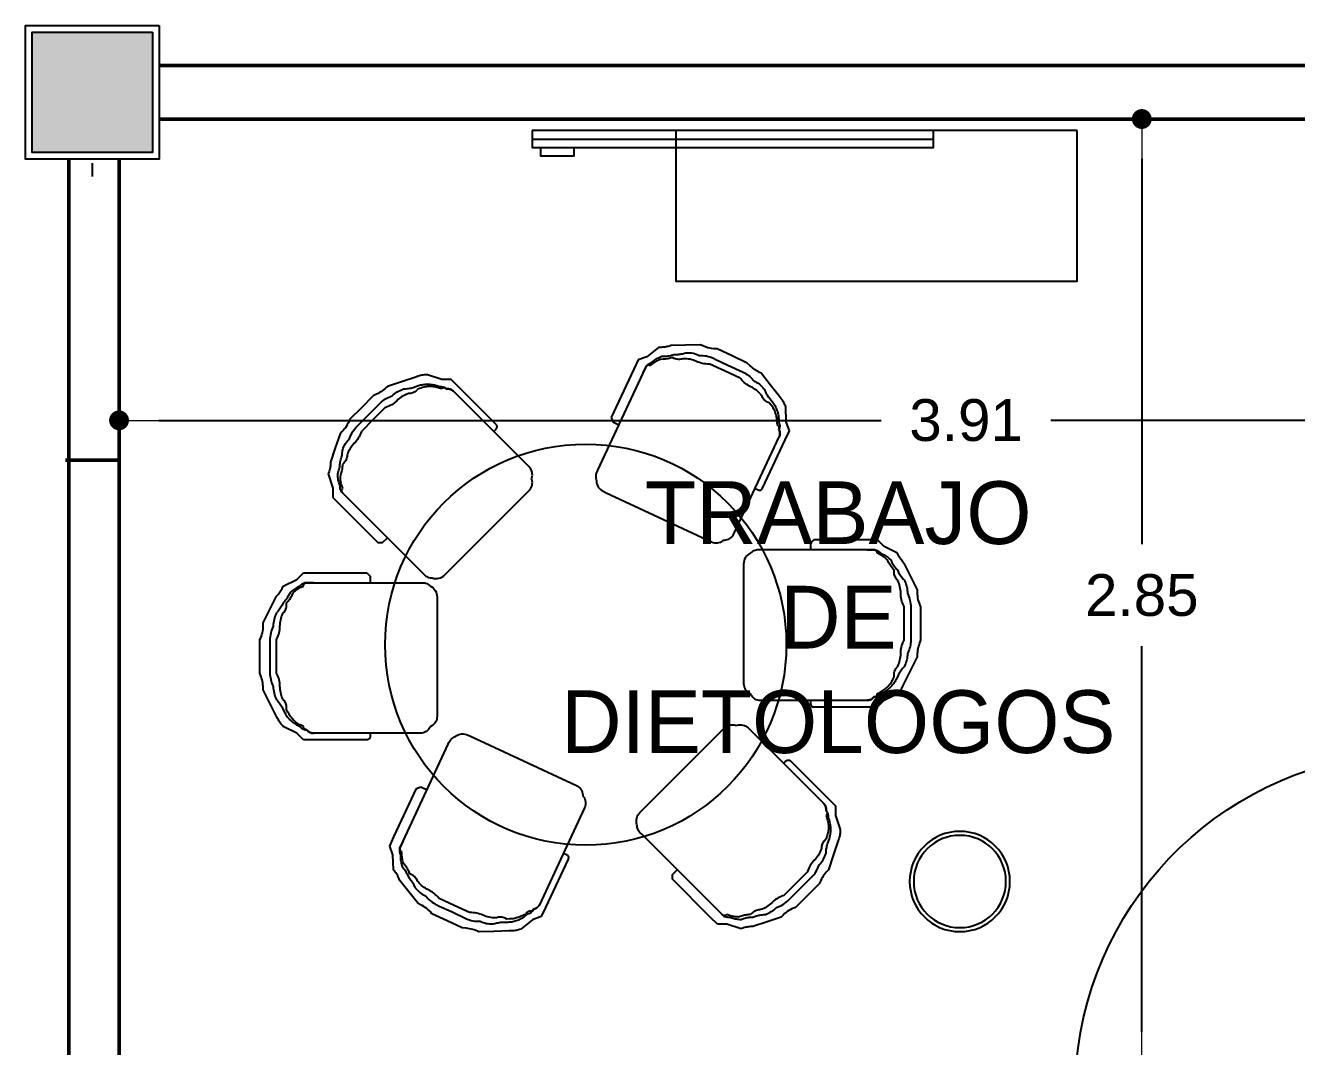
# Model space of a CAD drawing. Header units: millimetres. Extents: x 2523 to 2756, y 378 to 482.
# Drawn here: x 2679.694 to 2683.496, y 394.099 to 397.154 of the extents above; entities that cross this region are included whole.
import ezdxf

# ---------------------------------------------------------------- set-up
doc = ezdxf.new("R2010")
doc.units = ezdxf.units.MM
doc.layers.get('Defpoints').update_dxf_attribs({"color": 8})
for name, color, linetype in [('C-MAESTRA', 253, 'Continuous'), ('CANCEL', 6, 'Continuous'), ('COLUMNAS', 5, 'Continuous'), ('MOBILIARIO', 161, 'Continuous'), ('PUERTAS', 2, 'Continuous'), ('TEXTOS', 3, 'Continuous')]:
    doc.layers.add(name, color=color, linetype=linetype)
doc.layers.add('MUROS', color=7, linetype='Continuous', lineweight=50)
doc.styles.add('Estilo_Generado_2', font='', dxfattribs={"height": 0.125})
doc.styles.add('STYLE1', font='GOTHIC.TTF')
doc.styles.get('Estilo_Generado_2').set_extended_font_data('Arial Occidental')
doc.dimstyles.new('Estilo_Generado__1', dxfattribs={"dimtxt": 0.125, "dimasz": 0.11875, "dimexe": 0.18, "dimexo": 0.2, "dimgap": 0.09, "dimtad": 0, "dimtih": 1, "dimtoh": 1, "dimzin": 0, "dimdsep": 46, "dimtxsty": 'Estilo_Generado_2', "dimblk": 'ARROWHEAD_11', "dimcen": 0.09, "dimse1": 1, "dimse2": 1, "dimclrd": 256, "dimclre": 7, "dimclrt": 7, "dimadec": 0, "dimazin": 0, "dimtfac": 1, "dimtmove": 0, "dimatfit": 3, "dimfxl": 1, "dimtolj": 1, "dimtzin": 0, "dimlwd": -1, "dimarcsym": 0})

# ---------------------------------------------------------------- blocks, each defined once
blk = doc.blocks.new('BLOQUE NUTRICION$0$silla de visita')
at = {"linetype": 'Continuous'}
for p, q in [((-0.175, 0), (-0.17946, -0.00031)), ((0.175, 0), (-0.175, 0)), ((0.18264, 0), (0.175, 0)), ((0.18762, -0.00034), (0.18264, 0)), ((-0.22225, -0.03695), (-0.22377, -0.04116)), ((-0.22017, -0.03298), (-0.22225, -0.03695)), ((-0.21755, -0.02935), (-0.22017, -0.03298)), ((-0.21447, -0.02611), (-0.21755, -0.02935)), ((-0.21096, -0.02333), (-0.21447, -0.02611)), ((-0.20711, -0.02106), (-0.21096, -0.02333)), ((-0.205, -0.02), (-0.20711, -0.02106)), ((-0.20394, -0.01789), (-0.205, -0.02)), ((-0.20167, -0.01403), (-0.20394, -0.01789)), ((-0.19888, -0.01053), (-0.20167, -0.01403)), ((-0.19564, -0.00744), (-0.19888, -0.01053)), ((-0.19201, -0.00483), (-0.19564, -0.00744)), ((-0.18805, -0.00275), (-0.19201, -0.00483)), ((-0.18384, -0.00123), (-0.18805, -0.00275)), ((-0.17946, -0.00031), (-0.18384, -0.00123)), ((0.19252, -0.00138), (0.18762, -0.00034)), ((0.19723, -0.00307), (0.19252, -0.00138)), ((0.20166, -0.0054), (0.19723, -0.00307)), ((0.20572, -0.00832), (0.20166, -0.0054)), ((0.20934, -0.01177), (0.20572, -0.00832)), ((0.21246, -0.01569), (0.20934, -0.01177)), ((0.215, -0.02), (0.21246, -0.01569)), ((0.21725, -0.02248), (0.215, -0.02)), ((0.21924, -0.02517), (0.21725, -0.02248)), ((0.22097, -0.02804), (0.21924, -0.02517)), ((0.2224, -0.03107), (0.22097, -0.02804)), ((0.22353, -0.03423), (0.2224, -0.03107)), ((0.22434, -0.03748), (0.22353, -0.03423)), ((0.22484, -0.04079), (0.22434, -0.03748)), ((-0.22469, -0.04554), (-0.225, -0.05)), ((-0.225, -0.05), (-0.225, -0.37)), ((-0.22377, -0.04116), (-0.22469, -0.04554)), ((0.225, -0.04414), (0.22484, -0.04079)), ((0.225, -0.05), (0.225, -0.04414)), ((0.225, -0.37), (0.225, -0.05)), ((-0.24481, -0.20805), (-0.245, -0.21)), ((-0.245, -0.21), (-0.245, -0.37)), ((-0.24424, -0.20617), (-0.24481, -0.20805)), ((-0.24331, -0.20444), (-0.24424, -0.20617)), ((-0.24207, -0.20293), (-0.24331, -0.20444)), ((-0.24055, -0.20168), (-0.24207, -0.20293)), ((-0.23883, -0.20076), (-0.24055, -0.20168)), ((-0.23695, -0.20019), (-0.23883, -0.20076)), ((-0.235, -0.2), (-0.23695, -0.20019)), ((-0.225, -0.2), (-0.235, -0.2)), ((0.245, -0.2), (0.225, -0.2)), ((0.255, -0.21), (0.245, -0.2)), ((0.255, -0.37), (0.255, -0.21)), ((-0.245, -0.37), (-0.245, -0.4)), ((-0.225, -0.37), (-0.22488, -0.37237)), ((-0.22488, -0.37237), (-0.225, -0.37)), ((-0.22488, -0.37237), (-0.22454, -0.37471)), ((-0.22454, -0.37471), (-0.22488, -0.37237)), ((-0.22454, -0.37471), (-0.22396, -0.37701)), ((-0.22396, -0.37701), (-0.22454, -0.37471)), ((-0.22396, -0.37701), (-0.22316, -0.37924)), ((-0.22316, -0.37924), (-0.22396, -0.37701)), ((-0.22316, -0.37924), (-0.22215, -0.38138)), ((-0.22215, -0.38138), (-0.22316, -0.37924)), ((0.225, -0.39), (0.225, -0.37)), ((0.225, -0.37), (0.225, -0.39)), ((0.255, -0.4), (0.255, -0.37)), ((-0.245, -0.4), (-0.225, -0.42)), ((-0.22215, -0.38138), (-0.22093, -0.38341)), ((-0.22093, -0.38341), (-0.22215, -0.38138)), ((-0.22093, -0.38341), (-0.21952, -0.38532)), ((-0.21952, -0.38532), (-0.22093, -0.38341)), ((-0.21952, -0.38532), (-0.21793, -0.38707)), ((-0.21793, -0.38707), (-0.21952, -0.38532)), ((-0.21793, -0.38707), (-0.215, -0.39)), ((-0.215, -0.39), (-0.21793, -0.38707)), ((-0.215, -0.39), (-0.21481, -0.39195)), ((-0.21488, -0.39237), (-0.215, -0.39)), ((-0.21454, -0.39471), (-0.21488, -0.39237)), ((-0.21481, -0.39195), (-0.21424, -0.39383)), ((-0.21396, -0.39701), (-0.21454, -0.39471)), ((-0.21424, -0.39383), (-0.21331, -0.39556)), ((-0.21316, -0.39924), (-0.21396, -0.39701)), ((-0.21331, -0.39556), (-0.21207, -0.39707)), ((-0.21215, -0.40138), (-0.21316, -0.39924)), ((-0.21093, -0.40341), (-0.21215, -0.40138)), ((-0.21207, -0.39707), (-0.21055, -0.39832)), ((-0.20952, -0.40532), (-0.21093, -0.40341)), ((-0.21055, -0.39832), (-0.20883, -0.39924)), ((-0.20793, -0.40707), (-0.20952, -0.40532)), ((-0.20883, -0.39924), (-0.20695, -0.39981)), ((-0.205, -0.41), (-0.20793, -0.40707)), ((-0.20695, -0.39981), (-0.205, -0.4)), ((-0.205, -0.4), (-0.20132, -0.40735)), ((-0.20132, -0.41735), (-0.205, -0.41)), ((-0.20132, -0.40735), (-0.19969, -0.41046)), ((-0.19969, -0.42046), (-0.20132, -0.41735)), ((-0.19969, -0.41046), (-0.19793, -0.41349)), ((-0.19793, -0.41349), (-0.19606, -0.41646)), ((-0.19606, -0.41646), (-0.19407, -0.41934)), ((0.20407, -0.41934), (0.20606, -0.41646)), ((0.20606, -0.41646), (0.20793, -0.41349)), ((0.20793, -0.41349), (0.20969, -0.41046)), ((0.20969, -0.41046), (0.21132, -0.40735)), ((0.21132, -0.41735), (0.20969, -0.42046)), ((0.21132, -0.40735), (0.215, -0.4)), ((0.215, -0.41), (0.21132, -0.41735)), ((0.215, -0.4), (0.21695, -0.39981)), ((0.21793, -0.40707), (0.215, -0.41)), ((0.21695, -0.39981), (0.21883, -0.39924)), ((0.21952, -0.40532), (0.21793, -0.40707)), ((0.21883, -0.39924), (0.22055, -0.39832)), ((0.22093, -0.40341), (0.21952, -0.40532)), ((0.22055, -0.39832), (0.22207, -0.39707)), ((0.22215, -0.40138), (0.22093, -0.40341)), ((0.22207, -0.39707), (0.22331, -0.39556)), ((0.22316, -0.39924), (0.22215, -0.40138)), ((0.22396, -0.39701), (0.22316, -0.39924)), ((0.22331, -0.39556), (0.22424, -0.39383)), ((0.22454, -0.39471), (0.22396, -0.39701)), ((0.22424, -0.39383), (0.22481, -0.39195)), ((0.22488, -0.39237), (0.22454, -0.39471)), ((0.22481, -0.39195), (0.225, -0.39)), ((0.225, -0.39), (0.22488, -0.39237)), ((0.235, -0.42), (0.255, -0.4)), ((-0.225, -0.42), (-0.205, -0.46)), ((-0.19793, -0.42349), (-0.19969, -0.42046)), ((-0.19606, -0.42646), (-0.19793, -0.42349)), ((-0.19407, -0.42934), (-0.19606, -0.42646)), ((-0.19407, -0.41934), (-0.19196, -0.42214)), ((-0.19196, -0.43214), (-0.19407, -0.42934)), ((-0.19196, -0.42214), (-0.18974, -0.42485)), ((-0.18974, -0.43485), (-0.19196, -0.43214)), ((-0.18974, -0.42485), (-0.18742, -0.42748)), ((-0.18742, -0.43748), (-0.18974, -0.43485)), ((-0.18742, -0.42748), (-0.185, -0.43)), ((-0.185, -0.44), (-0.18742, -0.43748)), ((-0.185, -0.43), (-0.18246, -0.43243)), ((-0.18246, -0.44243), (-0.185, -0.44)), ((-0.18246, -0.43243), (-0.17984, -0.43476)), ((-0.17984, -0.44476), (-0.18246, -0.44243)), ((-0.17984, -0.43476), (-0.17712, -0.43697)), ((-0.17712, -0.44697), (-0.17984, -0.44476)), ((-0.17712, -0.43697), (-0.17432, -0.43908)), ((-0.17432, -0.44908), (-0.17712, -0.44697)), ((-0.17432, -0.43908), (-0.17144, -0.44107)), ((-0.17144, -0.45107), (-0.17432, -0.44908)), ((-0.17144, -0.44107), (-0.16848, -0.44294)), ((-0.16848, -0.45294), (-0.17144, -0.45107)), ((-0.16848, -0.44294), (-0.16544, -0.4447)), ((-0.16544, -0.4547), (-0.16848, -0.45294)), ((-0.16544, -0.4447), (-0.16235, -0.44632)), ((-0.16235, -0.45632), (-0.16544, -0.4547)), ((-0.16235, -0.44632), (-0.155, -0.45)), ((-0.155, -0.45), (-0.14914, -0.45)), ((-0.14914, -0.45), (-0.1458, -0.45016)), ((-0.1458, -0.45016), (-0.14249, -0.45065)), ((-0.14249, -0.45065), (-0.13924, -0.45147)), ((-0.13924, -0.45147), (-0.13608, -0.4526)), ((-0.13608, -0.4526), (-0.13305, -0.45403)), ((-0.13305, -0.45403), (-0.13018, -0.45575)), ((-0.13018, -0.45575), (-0.12749, -0.45775)), ((0.13749, -0.45775), (0.14018, -0.45575)), ((0.14018, -0.45575), (0.14305, -0.45403)), ((0.14305, -0.45403), (0.14608, -0.4526)), ((0.14608, -0.4526), (0.14924, -0.45147)), ((0.14924, -0.45147), (0.15249, -0.45065)), ((0.15249, -0.45065), (0.1558, -0.45016)), ((0.1558, -0.45016), (0.15914, -0.45)), ((0.15914, -0.45), (0.165, -0.45)), ((0.165, -0.45), (0.16754, -0.44757)), ((0.16754, -0.44757), (0.17016, -0.44524)), ((0.17016, -0.45524), (0.16754, -0.45757)), ((0.17016, -0.44524), (0.17288, -0.44303)), ((0.17288, -0.45303), (0.17016, -0.45524)), ((0.17288, -0.44303), (0.17568, -0.44092)), ((0.17568, -0.45092), (0.17288, -0.45303)), ((0.17568, -0.44092), (0.17856, -0.43893)), ((0.17856, -0.44893), (0.17568, -0.45092)), ((0.17856, -0.43893), (0.18152, -0.43706)), ((0.18152, -0.44706), (0.17856, -0.44893)), ((0.18152, -0.43706), (0.18456, -0.4353)), ((0.18456, -0.4453), (0.18152, -0.44706)), ((0.18456, -0.4353), (0.18765, -0.43368)), ((0.18765, -0.44368), (0.18456, -0.4453)), ((0.18765, -0.43368), (0.195, -0.43)), ((0.195, -0.44), (0.18765, -0.44368)), ((0.195, -0.43), (0.19742, -0.42748)), ((0.19742, -0.43748), (0.195, -0.44)), ((0.19742, -0.42748), (0.19974, -0.42485)), ((0.19974, -0.43485), (0.19742, -0.43748)), ((0.19974, -0.42485), (0.20196, -0.42214)), ((0.20196, -0.43214), (0.19974, -0.43485)), ((0.20196, -0.42214), (0.20407, -0.41934)), ((0.20407, -0.42934), (0.20196, -0.43214)), ((0.20606, -0.42646), (0.20407, -0.42934)), ((0.20793, -0.42349), (0.20606, -0.42646)), ((0.20969, -0.42046), (0.20793, -0.42349)), ((0.215, -0.46), (0.235, -0.42)), ((-0.205, -0.46), (-0.20246, -0.46243)), ((-0.20246, -0.46243), (-0.19984, -0.46476)), ((-0.19984, -0.46476), (-0.19712, -0.46697)), ((-0.19712, -0.46697), (-0.19432, -0.46908)), ((-0.19432, -0.46908), (-0.19144, -0.47107)), ((-0.19144, -0.47107), (-0.18848, -0.47294)), ((-0.18848, -0.47294), (-0.18544, -0.4747)), ((-0.18544, -0.4747), (-0.18235, -0.47632)), ((-0.18235, -0.47632), (-0.175, -0.48)), ((-0.175, -0.48), (-0.135, -0.5)), ((-0.155, -0.46), (-0.16235, -0.45632)), ((-0.14765, -0.46368), (-0.155, -0.46)), ((-0.14456, -0.4653), (-0.14765, -0.46368)), ((-0.14152, -0.46706), (-0.14456, -0.4653)), ((-0.13856, -0.46893), (-0.14152, -0.46706)), ((-0.13568, -0.47092), (-0.13856, -0.46893)), ((-0.13288, -0.47303), (-0.13568, -0.47092)), ((-0.13016, -0.47524), (-0.13288, -0.47303)), ((-0.12754, -0.47757), (-0.13016, -0.47524)), ((-0.125, -0.48), (-0.12754, -0.47757)), ((-0.12749, -0.45775), (-0.125, -0.46)), ((-0.125, -0.46), (-0.12289, -0.46106)), ((-0.12289, -0.48106), (-0.125, -0.48)), ((-0.12289, -0.46106), (-0.11842, -0.46313)), ((-0.11842, -0.48313), (-0.12289, -0.48106)), ((-0.11842, -0.46313), (-0.11386, -0.46493)), ((-0.11386, -0.48493), (-0.11842, -0.48313)), ((-0.11386, -0.46493), (-0.10919, -0.46647)), ((-0.10919, -0.48647), (-0.11386, -0.48493)), ((-0.10919, -0.46647), (-0.10445, -0.46774)), ((-0.10445, -0.48774), (-0.10919, -0.48647)), ((-0.10445, -0.46774), (-0.09964, -0.46873)), ((-0.09964, -0.48873), (-0.10445, -0.48774)), ((-0.09964, -0.46873), (-0.09478, -0.46943)), ((-0.09478, -0.48943), (-0.09964, -0.48873)), ((-0.09478, -0.46943), (-0.08989, -0.46986)), ((-0.08989, -0.48986), (-0.09478, -0.48943)), ((-0.08989, -0.46986), (-0.085, -0.47)), ((-0.085, -0.49), (-0.08989, -0.48986)), ((-0.085, -0.47), (-0.08011, -0.47014)), ((-0.08289, -0.49106), (-0.085, -0.49)), ((-0.07842, -0.49313), (-0.08289, -0.49106)), ((-0.08011, -0.47014), (-0.07522, -0.47057)), ((-0.07386, -0.49493), (-0.07842, -0.49313)), ((-0.07522, -0.47057), (-0.07036, -0.47127)), ((-0.07036, -0.47127), (-0.06555, -0.47226)), ((-0.06555, -0.47226), (-0.06081, -0.47353)), ((-0.06081, -0.47353), (-0.05614, -0.47507)), ((-0.05614, -0.47507), (-0.05158, -0.47687)), ((-0.05158, -0.47687), (-0.04711, -0.47894)), ((-0.04711, -0.47894), (-0.045, -0.48)), ((-0.045, -0.48), (0.005, -0.48)), ((0.005, -0.48), (0.055, -0.48)), ((0.055, -0.48), (0.05711, -0.47894)), ((0.05711, -0.47894), (0.06158, -0.47687)), ((0.06158, -0.47687), (0.06614, -0.47507)), ((0.06614, -0.47507), (0.07081, -0.47353)), ((0.07081, -0.47353), (0.07555, -0.47226)), ((0.07555, -0.47226), (0.08036, -0.47127)), ((0.08036, -0.47127), (0.08522, -0.47057)), ((0.09001, -0.49232), (0.0849, -0.49434)), ((0.08522, -0.47057), (0.09011, -0.47014)), ((0.095, -0.49), (0.09001, -0.49232)), ((0.09011, -0.47014), (0.095, -0.47)), ((0.095, -0.47), (0.09989, -0.46986)), ((0.09989, -0.48986), (0.095, -0.49)), ((0.09989, -0.46986), (0.10478, -0.46943)), ((0.10478, -0.48943), (0.09989, -0.48986)), ((0.10478, -0.46943), (0.10964, -0.46873)), ((0.10964, -0.48873), (0.10478, -0.48943)), ((0.10964, -0.46873), (0.11445, -0.46774)), ((0.11445, -0.48774), (0.10964, -0.48873)), ((0.11445, -0.46774), (0.11919, -0.46647)), ((0.11919, -0.48647), (0.11445, -0.48774)), ((0.11919, -0.46647), (0.12386, -0.46493)), ((0.12386, -0.48493), (0.11919, -0.48647)), ((0.12386, -0.46493), (0.12842, -0.46313)), ((0.12842, -0.48313), (0.12386, -0.48493)), ((0.12842, -0.46313), (0.13289, -0.46106)), ((0.13289, -0.48106), (0.12842, -0.48313)), ((0.13289, -0.46106), (0.135, -0.46)), ((0.135, -0.48), (0.13289, -0.48106)), ((0.135, -0.46), (0.13749, -0.45775)), ((0.13754, -0.47757), (0.135, -0.48)), ((0.14016, -0.47524), (0.13754, -0.47757)), ((0.14288, -0.47303), (0.14016, -0.47524)), ((0.14568, -0.47092), (0.14288, -0.47303)), ((0.145, -0.5), (0.185, -0.48)), ((0.14856, -0.46893), (0.14568, -0.47092)), ((0.15152, -0.46706), (0.14856, -0.46893)), ((0.15456, -0.4653), (0.15152, -0.46706)), ((0.15765, -0.46368), (0.15456, -0.4653)), ((0.165, -0.46), (0.15765, -0.46368)), ((0.16754, -0.45757), (0.165, -0.46)), ((0.185, -0.48), (0.18754, -0.47757)), ((0.18754, -0.47757), (0.19016, -0.47524)), ((0.19016, -0.47524), (0.19288, -0.47303)), ((0.19288, -0.47303), (0.19568, -0.47092)), ((0.19568, -0.47092), (0.19856, -0.46893)), ((0.19856, -0.46893), (0.20152, -0.46706)), ((0.20152, -0.46706), (0.20456, -0.4653)), ((0.20456, -0.4653), (0.20765, -0.46368)), ((0.20765, -0.46368), (0.215, -0.46)), ((-0.135, -0.5), (-0.095, -0.52)), ((-0.095, -0.52), (-0.09007, -0.5201)), ((-0.09007, -0.5201), (-0.08513, -0.5204)), ((-0.08513, -0.5204), (-0.0802, -0.52089)), ((-0.0802, -0.52089), (-0.07529, -0.52159)), ((-0.07529, -0.52159), (-0.07041, -0.52248)), ((-0.06919, -0.49647), (-0.07386, -0.49493)), ((-0.07041, -0.52248), (-0.06558, -0.52356)), ((-0.06445, -0.49774), (-0.06919, -0.49647)), ((-0.06558, -0.52356), (-0.06079, -0.52484)), ((-0.05964, -0.49873), (-0.06445, -0.49774)), ((-0.06079, -0.52484), (-0.05603, -0.52632)), ((-0.05478, -0.49943), (-0.05964, -0.49873)), ((-0.05603, -0.52632), (-0.045, -0.53)), ((-0.04989, -0.49986), (-0.05478, -0.49943)), ((-0.045, -0.5), (-0.04989, -0.49986)), ((0.005, -0.5), (-0.045, -0.5)), ((-0.045, -0.53), (0.005, -0.53)), ((0.045, -0.5), (0.005, -0.5)), ((0.005, -0.53), (0.055, -0.53)), ((0.05264, -0.5), (0.045, -0.5)), ((0.0581, -0.49984), (0.05264, -0.5)), ((0.055, -0.53), (0.05999, -0.52768)), ((0.06357, -0.49937), (0.0581, -0.49984)), ((0.05999, -0.52768), (0.0651, -0.52566)), ((0.06901, -0.49858), (0.06357, -0.49937)), ((0.0651, -0.52566), (0.07031, -0.52394)), ((0.07438, -0.49747), (0.06901, -0.49858)), ((0.07031, -0.52394), (0.07562, -0.52253)), ((0.07969, -0.49606), (0.07438, -0.49747)), ((0.07562, -0.52253), (0.08099, -0.52142)), ((0.0849, -0.49434), (0.07969, -0.49606)), ((0.08099, -0.52142), (0.08643, -0.52063)), ((0.08643, -0.52063), (0.0919, -0.52016)), ((0.0919, -0.52016), (0.09736, -0.52)), ((0.09736, -0.52), (0.105, -0.52)), ((0.105, -0.52), (0.145, -0.5))]:
    blk.add_line(p, q, dxfattribs=at)
blk = doc.blocks.new('96950058')
blk.add_line((0, -0.025), (1.2, -0.025))
blk.add_lwpolyline([(0, 0), (0, -0.05), (1.2, -0.05), (1.2, 0)], close=True)
blk.add_lwpolyline([(0.025, -0.05), (0.025, -0.075), (0.125, -0.075), (0.125, -0.05)])
blk = doc.blocks.new('Sesto circ')
for radius in [0.15, 0.138]:
    blk.add_circle((0, 0), radius)
blk = doc.blocks.new('ARROWHEAD_11')
at = {"color": 0, "linetype": 'Continuous', "lineweight": 0}
blk.add_line((0, 0), (-1, 0), dxfattribs=at)
at = {"color": 0, "linetype": 'Continuous', "lineweight": 0, "const_width": 0.25, "flags": 128}
blk.add_lwpolyline([(-0.125, 0, 1), (0.125, 0, 1)], format="xyb", close=True, dxfattribs=at)
blk = doc.blocks.new('*D451')
at = {"layer": 'C-MAESTRA', "transparency": 16777216}
for p, q in [((2680.0932, 395.9724), (2682.2542, 395.9724)), ((2683.7657, 395.9724), (2682.7615, 395.9724))]:
    blk.add_line(p, q, dxfattribs=at)
at = {"layer": 'Defpoints', "color": 0, "transparency": 16777216}
for p in [(2683.8844, 395.9724), (2679.9744, 395.8537), (2683.8844, 395.8537)]:
    blk.add_point(p, dxfattribs=at)
at = {"layer": 'C-MAESTRA', "transparency": 16777216, "xscale": 0.11875, "yscale": 0.11875, "zscale": 0.11875, "rotation": 180}
blk.add_blockref('ARROWHEAD_11', (2679.9744, 395.9724), dxfattribs=at)
at = {"layer": 'C-MAESTRA', "transparency": 16777216, "xscale": 0.11875, "yscale": 0.11875, "zscale": 0.11875}
blk.add_blockref('ARROWHEAD_11', (2683.8844, 395.9724), dxfattribs=at)
at = {"layer": 'C-MAESTRA', "color": 7, "transparency": 16777216, "insert": (2682.5079, 395.9724), "char_height": 0.125, "attachment_point": 5, "style": 'Estilo_Generado_2'}
blk.add_mtext('\\A1;3.91', dxfattribs=at)
blk = doc.blocks.new('PK100')
at = {"layer": 'CANCEL'}
blk.add_lwpolyline([(-0.9783, -0.025), (-0.9783, 0.975), (-0.9306, 0.975), (-0.9306, -0.025), (-0.9783, -0.025), (-0.9783, 0.965)], dxfattribs=at)
blk.add_arc((-1.0192, -0.0412), 1.0201, 2.3148, 85.014, dxfattribs=at)
blk = doc.blocks.new('*D452')
at = {"layer": 'C-MAESTRA', "transparency": 16777216}
for p, q in [((2683.0334, 396.7549), (2683.0334, 395.6015)), ((2683.0334, 394.143), (2683.0334, 395.2965))]:
    blk.add_line(p, q, dxfattribs=at)
at = {"layer": 'Defpoints', "color": 0, "transparency": 16777216}
for p in [(2682.8344, 396.8737), (2683.0334, 396.8737), (2682.8344, 394.0243)]:
    blk.add_point(p, dxfattribs=at)
at = {"layer": 'C-MAESTRA', "transparency": 16777216, "xscale": 0.11875, "yscale": 0.11875, "zscale": 0.11875}
for p, rotation in [((2683.0334, 396.8737), 90), ((2683.0334, 394.0243), 270)]:
    blk.add_blockref('ARROWHEAD_11', p, dxfattribs=dict(at, rotation=rotation))
at = {"layer": 'C-MAESTRA', "color": 7, "transparency": 16777216, "insert": (2683.0334, 395.449), "char_height": 0.125, "attachment_point": 5, "style": 'Estilo_Generado_2'}
blk.add_mtext('\\A1;2.85', dxfattribs=at)
blk = doc.blocks.new('COLEXIS')
at = {"layer": 'COLUMNAS'}
blk.add_lwpolyline([(0.2, 0.2), (0.2, -0.2), (-0.2, -0.2), (-0.2, 0.2)], close=True, dxfattribs=at)
blk.add_lwpolyline([(0.2, 0.2), (0.2, -0.2), (-0.2, -0.2), (-0.2, 0.2)], close=True, dxfattribs=at)
blk.add_lwpolyline([(0.2, 0.2), (0.2, -0.2), (-0.2, -0.2), (-0.2, 0.2)], close=True, dxfattribs=at)
at = {"layer": 'COLUMNAS', "color": 251}
blk.add_lwpolyline([(0.18, 0.18), (0.18, -0.18), (-0.18, -0.18), (-0.18, 0.18)], close=True, dxfattribs=at)
blk.add_solid([(-0.18, 0.18), (0.18, 0.18), (-0.18, -0.18), (0.18, -0.18)], dxfattribs=at)

msp = doc.modelspace()

# ---------------------------------------------------------------- linework, layer by layer
at = {"layer": 'COLUMNAS'}
msp.add_lwpolyline([(2680.0944, 397.1537), (2680.0944, 396.7537), (2679.6944, 396.7537), (2679.6944, 397.1537)], close=True, dxfattribs=at)
msp.add_lwpolyline([(2680.0944, 397.1537), (2680.0944, 396.7537), (2679.6944, 396.7537), (2679.6944, 397.1537)], close=True, dxfattribs=at)
at = {"layer": 'MOBILIARIO'}
msp.add_lwpolyline([(2682.8402, 396.8389), (2681.6402, 396.8389), (2681.6402, 396.3889), (2682.8402, 396.3889)], close=True, dxfattribs=at)
msp.add_circle((2681.3702, 395.3014), 0.6, dxfattribs=at)
at = {"layer": 'MUROS'}
for p, q in [((2680.0944, 397.0337), (2686.8944, 397.0337)), ((2680.0944, 396.8737), (2683.8844, 396.8737)), ((2679.8244, 390.8537), (2679.8244, 396.7537)), ((2679.9744, 391.1337), (2679.9744, 396.7537)), ((2679.9744, 390.8537), (2679.9744, 396.7537)), ((2679.8144, 395.8537), (2679.9744, 395.8537)), ((2679.8144, 395.8537), (2679.9744, 395.8537))]:
    msp.add_line(p, q, dxfattribs=at)
at = {"layer": 'PUERTAS'}
msp.add_line((2679.8944, 396.7416), (2679.8944, 396.7016), dxfattribs=at)
msp.add_line((2679.8944, 396.7416), (2679.8944, 396.7016), dxfattribs=at)

# ---------------------------------------------------------------- block references
at = {"layer": 'CANCEL', "ltscale": 0.5, "xscale": -1, "rotation": 359.9999999999999}
msp.add_blockref('PK100', (2682.8344, 393.9993), dxfattribs=at)
at = {"layer": 'COLUMNAS', "color": 251}
msp.add_blockref('COLEXIS', (2679.8944, 396.9537), dxfattribs=at)
at = {"layer": 'MOBILIARIO'}
msp.add_blockref('96950058', (2681.2103, 396.8389), dxfattribs=at)
for p, rotation in [((2681.5883, 395.6827), 154.945361522282), ((2681.0774, 395.6387), 224.9999999999816), ((2681.8424, 395.36), 90.00000000000001)]:
    msp.add_blockref('BLOQUE NUTRICION$0$silla de visita', p, dxfattribs=dict(at, rotation=rotation))
at = {"layer": 'MOBILIARIO', "xscale": -1}
for name, p, rotation in [('BLOQUE NUTRICION$0$silla de visita', (2680.9257, 395.2616), 270), ('BLOQUE NUTRICION$0$silla de visita', (2681.6614, 394.9287), 44.99999999998153), ('BLOQUE NUTRICION$0$silla de visita', (2681.1839, 394.954), 335.0463998100898), ('Sesto circ', (2682.4891, 394.593), 270)]:
    msp.add_blockref(name, p, dxfattribs=dict(at, rotation=rotation))

# ---------------------------------------------------------------- texts
at = {"layer": 'TEXTOS', "insert": (2682.1255, 395.3823), "char_height": 0.1875, "width": 1.121381, "attachment_point": 5, "style": 'STYLE1'}
msp.add_mtext('TRABAJO DE DIETOLOGOS', dxfattribs=at)

# ---------------------------------------------------------------- dimensions: what is measured, and where the dimension line sits
at = {"layer": 'C-MAESTRA'}
dim = msp.add_aligned_dim(p1=(2682.8344, 394.0243), p2=(2682.8344, 396.8737), distance=-0.199, dimstyle='Estilo_Generado__1', dxfattribs=at)
dim.commit()
dim.dimension.update_dxf_attribs({"geometry": '*D452', "text_midpoint": (2683.0334, 395.449)})
dim = msp.add_linear_dim(base=(2683.8844, 395.9724), p1=(2679.9744, 395.8537), p2=(2683.8844, 395.8537), angle=0, dimstyle='Estilo_Generado__1', dxfattribs=at)
dim.commit()
dim.dimension.update_dxf_attribs({"geometry": '*D451', "text_midpoint": (2682.5079, 395.9724), "dimtype": 161})

doc.saveas('drawing.dxf')
